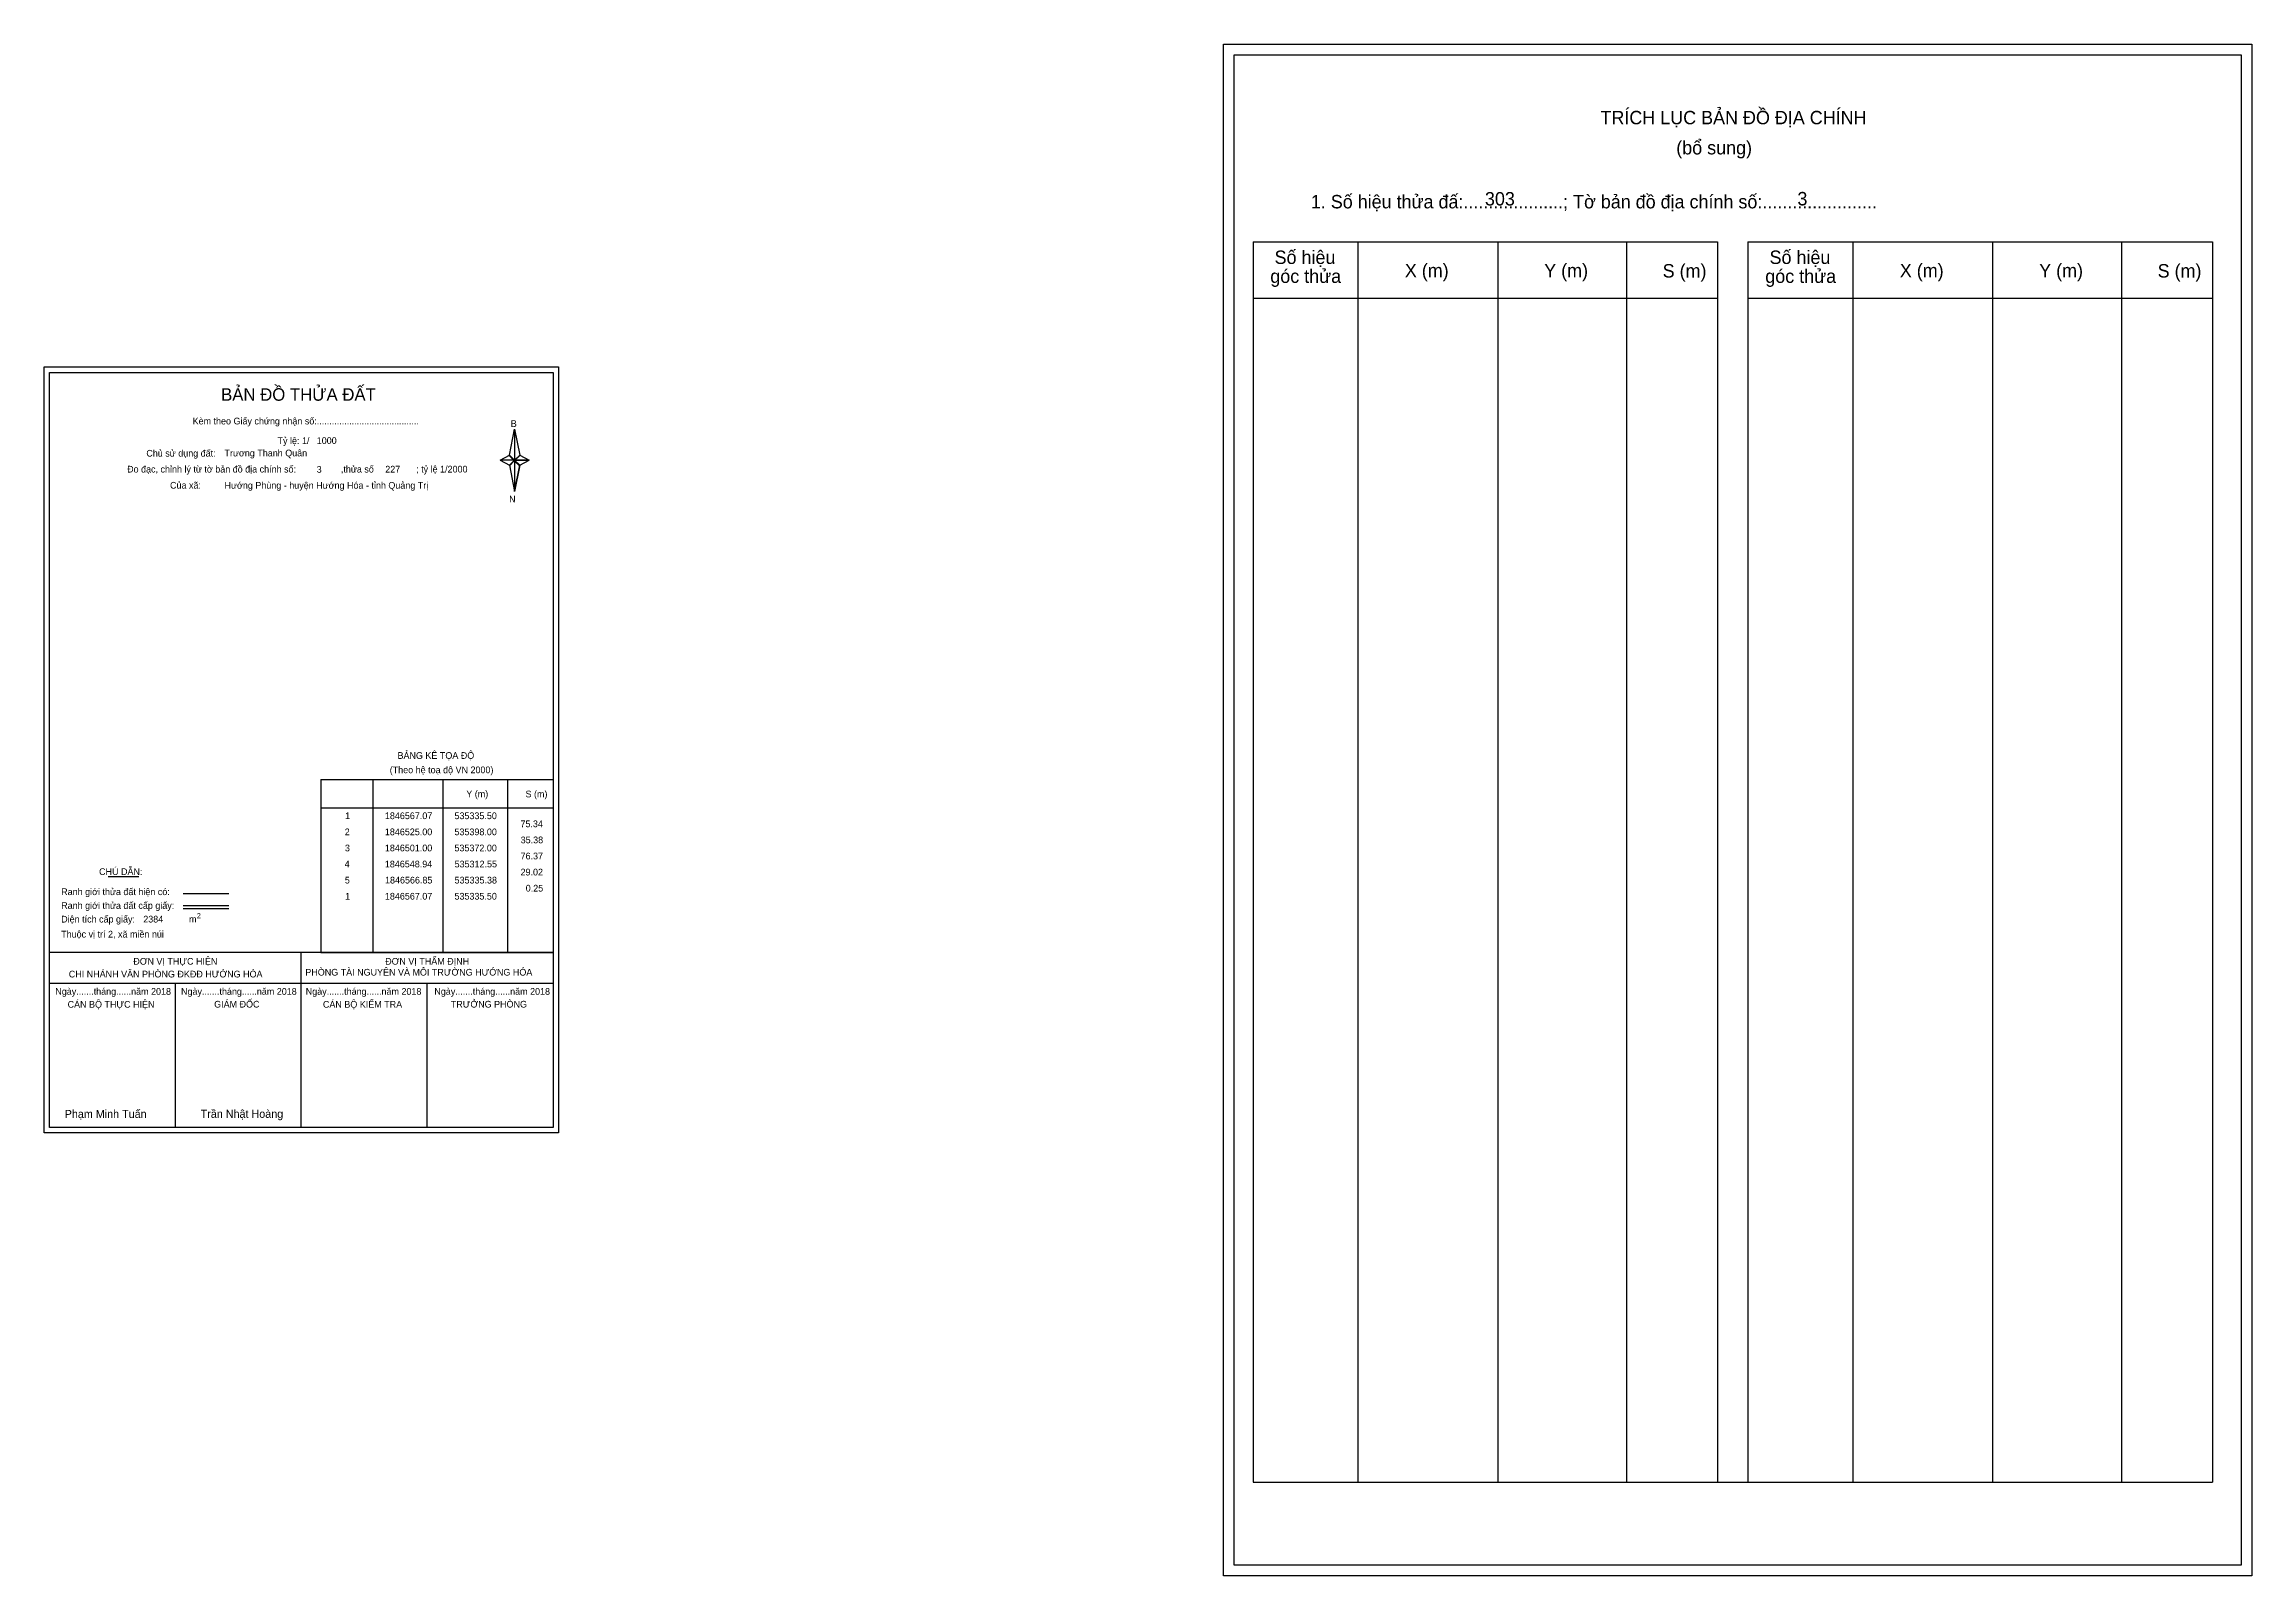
# Model space of a CAD drawing. Extents: x 534399 to 536106, y 1846191 to 1846762.
# Drawn here: x 535283 to 536106, y 1846191 to 1846762 of the extents above; entities that cross this region are included whole.
import ezdxf

# ---------------------------------------------------------------- set-up
doc = ezdxf.new("R2010")
doc.units = 0
for name, color, linetype in [('Level 1', 7, 'Continuous'), ('Level 11', 7, 'Continuous'), ('Level 3', 7, 'Continuous'), ('Level 53', 7, 'Continuous'), ('Level 6', 7, 'Continuous'), ('Level 63', 7, 'Continuous')]:
    doc.layers.add(name, color=color, linetype=linetype)

msp = doc.modelspace()

# ---------------------------------------------------------------- linework, layer by layer
at = {"layer": 'Level 1'}
for p, q in [((535726.51, 1846757.76), (535726.51, 1846757.76)), ((535733.58, 1846688.05), (535906.78, 1846688.05)), ((535772.76, 1846225.52), (535772.76, 1846688.05)), ((535824.9, 1846225.52), (535824.9, 1846688.05)), ((535872.85, 1846688.05), (535872.85, 1846225.52)), ((535906.78, 1846688.05), (535906.78, 1846225.52)), ((535918.09, 1846688.05), (536091.3, 1846688.05)), ((535957.27, 1846225.52), (535957.27, 1846688.05)), ((536009.42, 1846225.52), (536009.42, 1846688.05)), ((536057.36, 1846688.05), (536057.36, 1846225.52)), ((536091.3, 1846688.05), (536091.3, 1846225.52)), ((535733.58, 1846667), (535906.78, 1846667)), ((535918.09, 1846667), (536091.3, 1846667)), ((535284.93, 1846639.38), (535284.93, 1846639.38)), ((535456.36, 1846608.5), (535458.32, 1846618.14)), ((535458.32, 1846618.14), (535458.32, 1846606.61)), ((535458.32, 1846618.14), (535460.29, 1846608.5)), ((535452.91, 1846606.61), (535456.36, 1846608.5)), ((535456.36, 1846608.5), (535458.32, 1846606.61)), ((535458.18, 1846606.4), (535456.36, 1846608.28)), ((535458.32, 1846606.61), (535456.36, 1846604.77)), ((535458.18, 1846606.4), (535456.36, 1846604.55)), ((535456.36, 1846604.55), (535458.18, 1846606.4)), ((535456.36, 1846604.77), (535458.32, 1846594.91)), ((535460.14, 1846608.28), (535458.18, 1846606.4)), ((535458.18, 1846606.4), (535460.14, 1846608.28)), ((535460.14, 1846604.55), (535458.18, 1846606.4)), ((535460.29, 1846608.5), (535458.32, 1846606.61)), ((535458.32, 1846606.61), (535458.32, 1846594.91)), ((535458.32, 1846606.61), (535463.73, 1846606.61)), ((535458.32, 1846606.61), (535460.29, 1846604.77)), ((535460.29, 1846604.77), (535458.32, 1846594.91)), ((535460.29, 1846604.77), (535463.73, 1846606.61)), ((535386.03, 1846487.55), (535472.63, 1846487.55)), ((535405.62, 1846423.03), (535405.62, 1846487.55)), ((535431.69, 1846423.03), (535431.69, 1846487.55)), ((535455.66, 1846487.55), (535455.66, 1846423.03)), ((535386.03, 1846477.03), (535472.63, 1846477.03)), ((535306.85, 1846451.45), (535318.25, 1846451.45)), ((535334.72, 1846445.04), (535351.73, 1846445.04)), ((535334.72, 1846440.59), (535351.73, 1846440.59)), ((535334.72, 1846439.5), (535351.73, 1846439.5)), ((535391.76, 1846423.03), (535284.93, 1846423.03)), ((535472.63, 1846423.03), (535367.79, 1846423.03)), ((535378.78, 1846357.81), (535378.78, 1846423.03)), ((535386.03, 1846423.03), (535472.63, 1846423.03)), ((535472.63, 1846411.48), (535284.93, 1846411.48)), ((535331.86, 1846357.81), (535331.86, 1846411.48)), ((535425.71, 1846357.81), (535425.71, 1846411.48)), ((535472.63, 1846357.81), (535472.63, 1846357.81)), ((535733.58, 1846225.52), (536091.3, 1846225.52)), ((536101.91, 1846194.61), (536101.91, 1846194.61))]:
    msp.add_line(p, q, dxfattribs=at)
for points in [[(535456.36, 1846608.5), (535458.32, 1846618.14), (535458.32, 1846606.61)], [(535452.91, 1846606.61), (535456.36, 1846604.77), (535458.32, 1846606.61)], [(535458.32, 1846606.61), (535460.29, 1846608.5), (535463.73, 1846606.61)], [(535458.32, 1846606.61), (535458.32, 1846594.91), (535460.29, 1846604.77)]]:
    msp.add_lwpolyline(points, close=True, dxfattribs=at)
at = {"layer": 'Level 3'}
for p, q in [((535733.58, 1846688.05), (535733.58, 1846225.52)), ((535918.09, 1846688.05), (535918.09, 1846225.52)), ((535386.03, 1846487.55), (535386.03, 1846423.03))]:
    msp.add_line(p, q, dxfattribs=at)
at = {"layer": 'Level 63'}
for points in [[(535722.52, 1846761.76), (536105.92, 1846761.76), (536105.92, 1846190.61), (535722.52, 1846190.61)], [(535726.52, 1846757.76), (536101.92, 1846757.76), (536101.92, 1846194.61), (535726.52, 1846194.61)], [(535282.93, 1846641.38), (535474.63, 1846641.38), (535474.63, 1846355.81), (535282.93, 1846355.81)], [(535284.93, 1846639.38), (535472.63, 1846639.38), (535472.63, 1846357.81), (535284.93, 1846357.81)]]:
    msp.add_lwpolyline(points, close=True, dxfattribs=at)

# ---------------------------------------------------------------- texts
at = {"layer": 'Level 1'}
for s, height, p in [('TRÍCH LỤC BẢN ĐỒ ĐỊA CHÍNH', 5, (535863.1, 1846731.88)), ('(bổ sung)', 5, (535891.35, 1846720.64)), ('1. Số hiệu thửa đấ:....................; Tờ bản đồ địa chính số:.......................', 5, (535755.13, 1846700.52)), ('Số hiệu', 5, (535741.61, 1846679.79)), ('Số hiệu', 5, (535926.13, 1846679.79)), ('góc thửa', 5, (535740.02, 1846672.73)), ('X (m)', 5, (535790.17, 1846674.84)), ('Y (m)', 5, (535842.13, 1846674.84)), ('S (m)', 5, (535886.28, 1846674.74)), ('góc thửa', 5, (535924.54, 1846672.73)), ('X (m)', 5, (535974.69, 1846674.84)), ('Y (m)', 5, (536026.64, 1846674.84)), ('S (m)', 5, (536070.8, 1846674.74)), ('BẢN ĐỒ THỬA ĐẤT', 4.6657, (535348.9, 1846628.79)), ('Kèm theo Giấy chứng nhận số:.........................................', 2.5, (535338.28, 1846619.96)), ('B', 2.5, (535456.87, 1846619.02)), ('Chủ sử dụng đất:', 2.5, (535321.02, 1846607.96)), ('Đo đạc, chỉnh lý từ tờ bản đồ địa chính số:                  ,thửa số                 ; tỷ lệ 1/2000', 2.5, (535313.86, 1846602.03)), ('Của xã:', 2.5, (535329.86, 1846596.03)), ('N', 2.5, (535456.27, 1846590.85)), ('BẢNG KÊ TỌA ĐỘ', 2.5, (535414.66, 1846495.26)), ('(Theo hệ toạ độ VN 2000)', 2.5, (535411.76, 1846489.9)), ('Y (m)', 2.5, (535440.3, 1846480.95)), ('S (m)', 2.5, (535462.38, 1846480.9)), ('CHÚ DẪN:', 2.5, (535303.41, 1846451.95)), ('Ranh giới thửa đất hiện có:', 2.5, (535289.28, 1846444.45)), ('Ranh giới thửa đất cấp giấy:', 2.5, (535289.28, 1846439.31)), ('Diện tích cấp giấy:', 2.5, (535289.28, 1846434.23)), ('2', 2, (535339.83, 1846435.76)), ('Thuộc vị trí 2, xã miền núi', 2.5, (535289.28, 1846428.63)), ('m', 2.5, (535336.94, 1846434.25)), ('ĐƠN VỊ THỰC HIỆN', 2.5, (535316.17, 1846418.51)), ('ĐƠN VỊ THẨM ĐỊNH', 2.5, (535410.07, 1846418.51)), ('CHI NHÁNH VĂN PHÒNG ĐKĐĐ HƯỚNG HÓA', 2.5, (535292.12, 1846413.75)), ('PHÒNG TÀI NGUYÊN VÀ MÔI TRƯỜNG HƯỚNG HÓA', 2.5, (535380.29, 1846414.44)), ('Ngày.......tháng......năm 2018', 2.5, (535287.1, 1846407.28)), ('CÁN BỘ THỰC HIỆN', 2.5, (535291.68, 1846402.46)), ('Ngày.......tháng......năm 2018', 2.5, (535333.97, 1846407.28)), ('GIÁM ĐỐC', 2.5, (535346.31, 1846402.52)), ('Ngày.......tháng......năm 2018', 2.5, (535380.45, 1846407.28)), ('CÁN BỘ KIỂM TRA', 2.5, (535386.85, 1846402.46)), ('Ngày.......tháng......năm 2018', 2.5, (535428.4, 1846407.28)), ('TRƯỞNG PHÒNG', 2.5, (535434.54, 1846402.52)), ('Phạm Minh Tuấn', 3, (535290.59, 1846361.35)), ('Trần Nhật Hoàng', 3, (535341.28, 1846361.4))]:
    msp.add_text(s, height=height, dxfattribs=at).set_placement(p)
at = {"layer": 'Level 11'}
msp.add_text('Tỷ lệ: 1/', height=2.5, dxfattribs=at).set_placement((535369.94, 1846612.64))
at = {"layer": 'Level 53'}
for s, p in [('1', (535395.13, 1846472.78)), ('1846567.07', (535409.96, 1846472.78)), ('535335.50', (535435.89, 1846472.78)), ('75.34', (535460.49, 1846469.78)), ('2', (535394.98, 1846466.78)), ('3', (535395.05, 1846460.78)), ('1846525.00', (535409.95, 1846466.78)), ('1846501.00', (535409.95, 1846460.78)), ('535398.00', (535435.89, 1846466.78)), ('535372.00', (535435.89, 1846460.78)), ('35.38', (535460.57, 1846463.78)), ('4', (535394.96, 1846454.78)), ('1846548.94', (535409.94, 1846454.78)), ('535312.55', (535435.94, 1846454.78)), ('29.02', (535460.52, 1846451.78)), ('76.37', (535460.53, 1846457.78)), ('5', (535395.02, 1846448.78)), ('1', (535395.13, 1846442.78)), ('1846567.07', (535409.96, 1846442.78)), ('1846566.85', (535410, 1846448.78)), ('535335.50', (535435.89, 1846442.78)), ('535335.38', (535435.93, 1846448.78)), ('0.25', (535462.45, 1846445.78))]:
    msp.add_text(s, height=2.5, dxfattribs=at).set_placement(p)
at = {"layer": 'Level 6'}
for s, height, p in [('303', 5, (535820.03, 1846701.6)), ('3', 5, (535936.52, 1846701.64)), ('Trương Thanh Quân', 2.5, (535350.16, 1846608.03)), ('1000', 2.5, (535384.54, 1846612.66)), ('3', 2.5, (535384.53, 1846601.94)), ('227', 2.5, (535410.09, 1846602.02)), ('Hướng Phùng - huyện Hướng Hóa - tỉnh Quảng Trị', 2.5, (535350.17, 1846595.99)), ('2384', 2.5, (535319.87, 1846434.24))]:
    msp.add_text(s, height=height, dxfattribs=at).set_placement(p)

doc.saveas('drawing.dxf')
